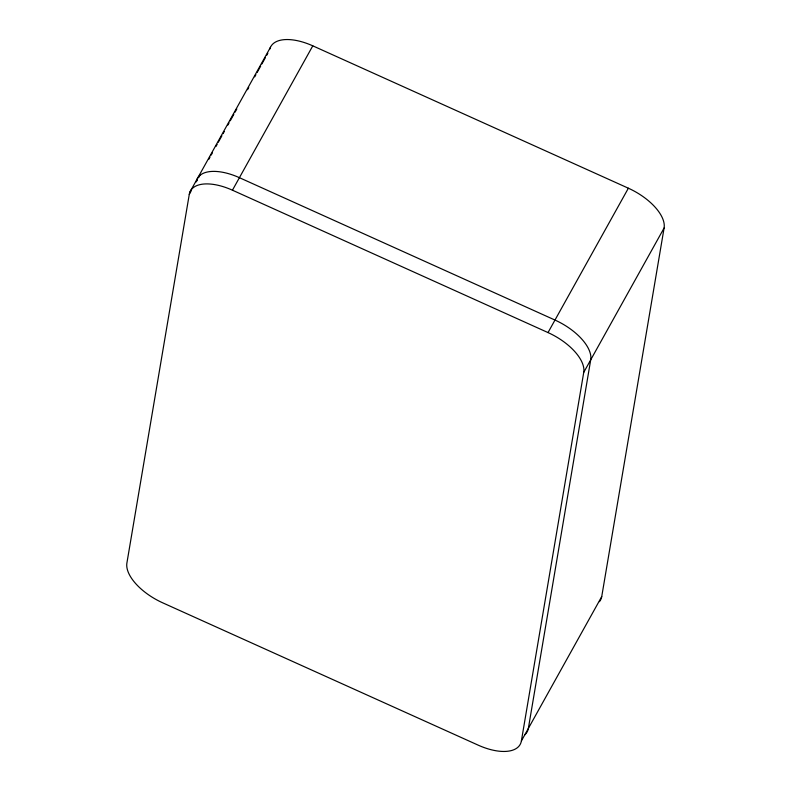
<?xml version="1.0" encoding="UTF-8"?>
<svg xmlns="http://www.w3.org/2000/svg" width="791" height="791" viewBox="0 0 791 791"><rect width="100%" height="100%" fill="white"/><g stroke="black" fill="none" stroke-linecap="round" stroke-linejoin="round"><path stroke-width="1.19" d="M191.017 191.274L189.276 194.408L126.906 562.984A43.762 21.347 29.1 0 0 162.63 602.791L478.209 745.162A43.762 21.347 29.1 0 0 521.378 740.959L601.724 596.592L664.094 228.016A43.762 21.347 29.1 0 0 628.37 188.209L312.791 45.838A43.762 21.347 29.1 0 0 269.82 49.101M521.378 740.959L583.738 372.373L664.094 228.016M190.097 191.689L270.443 47.322M197.434 179.745L196.237 181.89A43.762 21.347 29.1 0 1 239.406 177.678L554.985 320.058A43.762 21.347 29.1 0 1 590.709 359.856L528.348 728.442A43.762 21.347 29.1 0 1 524.69 734.888M198.63 177.599L199.816 175.454M208.765 159.377L209.961 157.231M211.157 155.095L212.344 152.95M215.923 146.513L217.12 144.367M218.316 142.232L221.895 135.795M223.082 133.649L224.278 131.514M227.857 125.077L229.054 122.931M230.25 120.786L233.829 114.359M235.016 112.213L236.806 109M247.543 89.709L248.74 87.564M254.712 76.846L255.898 74.7M257.095 72.554L260.674 66.128M261.87 63.982L265.45 57.545M266.636 55.4L267.833 53.264M189.276 194.408A43.762 21.347 29.1 0 1 232.445 190.196L312.791 45.838M583.738 372.373A43.762 21.347 29.1 0 0 548.015 332.576L628.37 188.209M232.445 190.196L548.015 332.576M601.724 596.592A43.762 21.347 29.1 0 1 599.42 601.684"/></g></svg>
